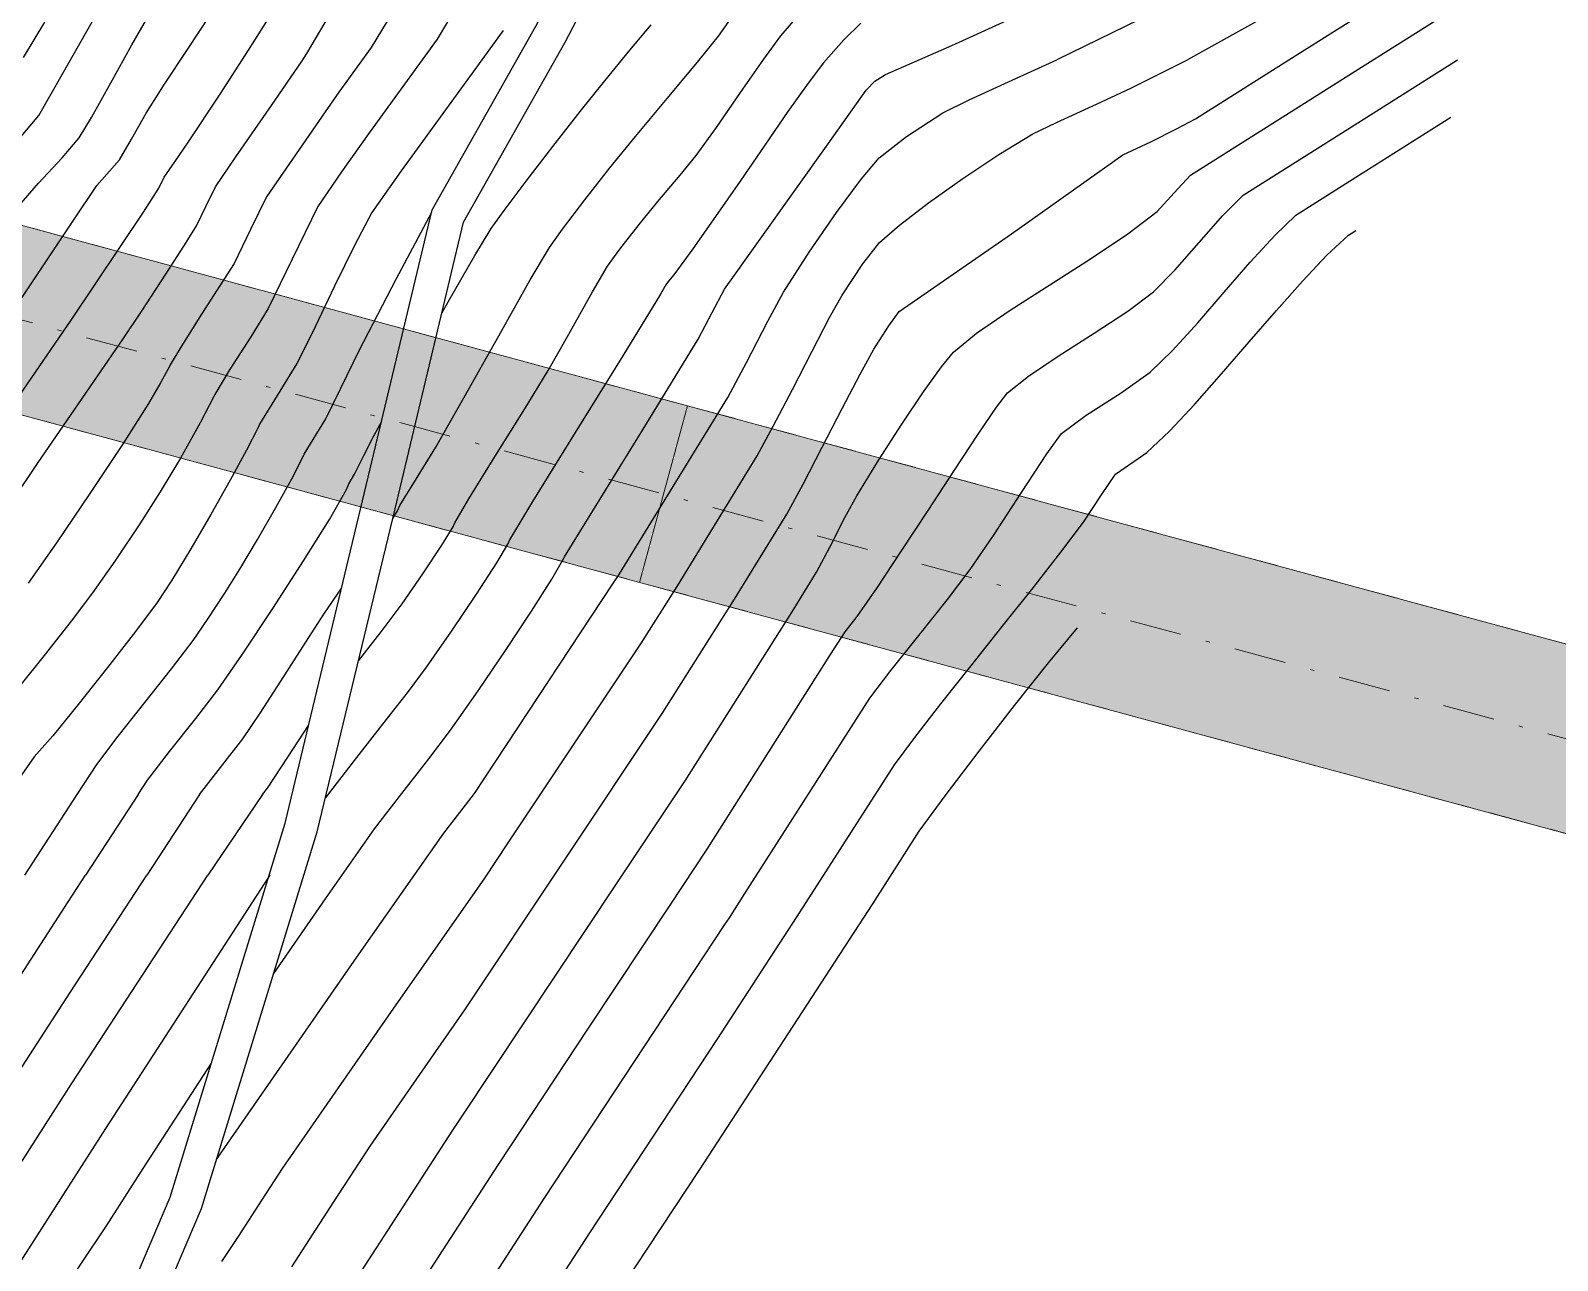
# Model space of a CAD drawing. Header units: millimetres. Extents: x -335 to 64136, y 248 to 109842.
# Drawn here: x -53.04 to -16.34, y 487.27 to 516.83 of the extents above; entities that cross this region are included whole.
import ezdxf

# ---------------------------------------------------------------- set-up
doc = ezdxf.new("R2010")
doc.units = ezdxf.units.MM
doc.header["$MEASUREMENT"] = 0
for name, pattern in [('NASCOSTA', [9.525, 6.35, -3.175]), ('TRATTEGGIATA', [0.75, 0.5, -0.25]), ('TRATTOPUNTO2', [0.5, 0.25, -0.125, 0, -0.125])]:
    doc.linetypes.add(name, pattern=pattern)
doc.layers.add('Colori bordi', color=5, linetype='Continuous', plot=False)
doc.layers.add('no_plot', color=5, linetype='Continuous', plot=False)
for name, color, linetype in [('curve livello 5m', 7, 'Continuous'), ('LIN010TR', 2, 'NASCOSTA'), ('LIN025CO', 7, 'Continuous'), ('Strade', 7, 'Continuous'), ('TRATTCOLO-30', 253, 'Continuous'), ('TRATTCOLO-32', 255, 'Continuous')]:
    doc.layers.add(name, color=color, linetype=linetype)

# ---------------------------------------------------------------- blocks, each defined once
blk = doc.blocks.new('CONTORNO')
at = {"layer": 'Colori bordi', "lineweight": 0, "ltscale": 2}
blk.add_line((-1.864, 76.64), (2.382, 75.488), dxfattribs=at)
at = {"layer": 'Colori bordi', "lineweight": 0, "ltscale": 2, "flags": 128}
blk.add_lwpolyline([(25.446, -93.474), (-6.877, 42.135), (-4.985, 41.623), (-4.907, 41.912), (-5.109, 41.967), (-4.481, 44.283), (-5.968, 44.686), (9.426, 101.471, 0.76503), (-27.561, 123.114), (-31.83, 118.918, 0.278191), (-69.079, 126.141)], format="xyb", dxfattribs=at)
blk.add_lwpolyline([(-28.746, 115.78, -0.121281), (-20.708, 100.164), (-8.908, 50.657), (5.179, 102.622, 0.76503), (-24.477, 119.975)], format="xyb", close=True, dxfattribs=at)

msp = doc.modelspace()

# ---------------------------------------------------------------- hatches: boundary and pattern name
at = {"layer": 'TRATTCOLO-30', "linetype": 'Continuous', "lineweight": 0}
h = msp.add_hatch(color=256, dxfattribs=at)
h.dxf.hatch_style = 1
h.paths.add_polyline_path([(-37.82774, 505.69087), (-37.25211, 507.81423), (-63.23473, 514.85791), (-67.70902, 513.79145)])
h.paths.add_polyline_path([(-38.40336, 503.56751), (-37.82774, 505.69087), (-67.70902, 513.79145), (-71.7563, 512.82677), (-72.26912, 510.93508), (-71.97957, 510.85658), (-71.92462, 511.05927), (-69.60823, 510.43131), (-69.20529, 511.91766)])
h.paths.add_polyline_path([(-12.42074, 496.52383, 0.57322675), (14.91691, 523.36701), (12.67843, 523.22999, -0.5801113), (-11.84511, 498.64719), (-37.82774, 505.69087), (-38.40336, 503.56751)])
h.paths.add_polyline_path([(-11.84511, 498.64719, 0.5801113), (12.67843, 523.22999), (10.42901, 523.09231, -0.58879846), (-11.26949, 500.77055), (-37.25211, 507.81423), (-37.82774, 505.69087)], flags=17)
h.paths.add_polyline_path([(10.42901, 523.09231), (12.67843, 523.22999, 0.12807728), (7.65277, 531.96874), (1.34454, 538.38795, -0.01736414), (-0.37812, 536.80882), (1.888, 534.69617), (6.08362, 530.42673, -0.12150113)])
h.paths.add_polyline_path([(12.67843, 523.22999), (14.91691, 523.36701, 0.13333201), (9.2219, 533.51075), (5.02628, 537.78019), (2.79241, 539.90221, -0.01556613), (1.34454, 538.38795), (7.65277, 531.96874, -0.12807728)])
h.paths.add_polyline_path([(1.28514, 538.4484), (1.34454, 538.38795, 0.01556613), (2.79241, 539.90221), (0.55838, 542.02439, 0.16643137), (-13.06495, 546.62996), (-12.71235, 544.42834, -0.19770368)])
h.paths.add_polyline_path([(-2.64695, 538.924), (-0.37812, 536.80882, 0.01736281), (1.34441, 538.38783, 0.19880472), (-12.71235, 544.42834), (-12.35855, 542.21928, -0.14715619)])
h.paths.add_polyline_path([(-13.6757, 542.21651, -0.01850569), (-12.35855, 542.21928), (-12.71235, 544.42834, 0.01312038), (-13.76171, 544.41483), (-21.0195, 544.13086, -0.03208113), (-21.07468, 541.92702)])
h.paths.add_polyline_path([(-13.76171, 544.41483, -0.01312038), (-12.71235, 544.42834), (-13.06495, 546.62996, 0.00881775), (-13.84773, 546.61315), (-21.24672, 546.32366, -0.03208112), (-21.0195, 544.13086)])

# ---------------------------------------------------------------- linework, layer by layer
at = {"layer": 'curve livello 5m', "color": 2, "flags": 128}
for points in [[(-24.41341, 518.06985), (-28.37125, 516.12962)], [(-54.65279, 503.77992), (-52.87949, 506.42656), (-50.81993, 509.42045), (-50.37644, 510.08359), (-49.79267, 510.97978), (-49.30301, 511.74142), (-49.05435, 512.14001), (-48.8232, 512.61694), (-48.60069, 513.07306), (-48.1121, 513.79502), (-47.25149, 515.03397), (-46.51344, 516.10881), (-46.39905, 516.28485), (-45.85502, 517.20333)], [(-53.21169, 516.18233), (-52.69615, 517.03384)], [(-43.15828, 510.03694), (-43.00414, 510.31046), (-42.36172, 511.42544), (-41.97063, 512.07155), (-41.6576, 512.50897), (-41.12934, 513.21246), (-40.48625, 514.04995), (-39.82874, 514.88935), (-39.23658, 515.62736), (-38.63636, 516.36085), (-38.12348, 516.97437)], [(-48.56928, 489.69539), (-45.19589, 494.5545), (-43.10747, 497.53533), (-42.72088, 498.03684), (-42.36802, 498.49649), (-39.04392, 503.53112), (-38.9087, 503.73437), (-38.88488, 503.77196), (-36.28322, 508.0129), (-35.83333, 508.85768), (-35.32275, 509.85029), (-34.9463, 510.54447), (-34.32846, 511.50245), (-33.66663, 512.46069), (-33.06879, 513.26787), (-32.6429, 513.77266), (-31.98815, 514.2884), (-31.11524, 514.8569), (-30.47549, 515.16799), (-29.33873, 515.68838), (-28.37125, 516.12962)], [(-42.84605, 485.43659), (-40.69746, 488.75345), (-36.59859, 494.9709), (-36.35242, 495.34121), (-36.24333, 495.50519), (-35.87451, 496.08715), (-32.8639, 500.78375), (-32.36114, 501.4485), (-31.69025, 502.29446), (-31.00338, 503.15953), (-30.45268, 503.88164), (-29.89702, 504.69701), (-29.22084, 505.73017), (-28.61192, 506.65534), (-28.258, 507.14677), (-27.66323, 507.58726), (-26.82094, 508.12585), (-26.12414, 508.6215), (-25.58883, 509.14244), (-24.98523, 509.80763), (-24.35029, 510.54117), (-23.72093, 511.26719), (-23.13409, 511.90981), (-22.6267, 512.39313), (-21.17992, 513.30743), (-18.89587, 514.74907)], [(-50.45406, 498.47058), (-50.23087, 498.81243), (-49.70525, 499.49865), (-49.06776, 500.29816), (-48.53891, 500.98819), (-47.94671, 501.84595), (-47.21823, 502.94217), (-46.47925, 504.08493), (-45.85557, 505.08234), (-45.45108, 505.79923), (-45.39498, 505.93942), (-45.25261, 506.16963), (-45.03376, 506.618), (-44.78975, 507.09014), (-44.60005, 507.44682)], [(-50.45406, 498.47058), (-51.7208, 496.53035)], [(-58.08744, 487.49051), (-57.89793, 487.74662), (-57.29172, 488.43702), (-56.5673, 489.22944), (-56.04856, 489.82974), (-54.81236, 491.75269), (-52.13804, 495.89128), (-51.7208, 496.53035)]]:
    msp.add_lwpolyline(points, dxfattribs=at)
at = {"layer": 'LIN010TR', "linetype": 'TRATTOPUNTO2', "lineweight": 0, "ltscale": 5}
msp.add_line((-71.77116, 514.89262), (-11.84514, 498.64716), dxfattribs=at)
at = {"layer": 'LIN025CO', "linetype": 'TRATTEGGIATA', "lineweight": 0, "ltscale": 2}
for p, q in [((-70.37046, 516.79231), (-11.26952, 500.77052)), ((-71.52171, 512.54559), (-12.42077, 496.5238))]:
    msp.add_line(p, q, dxfattribs=at)
at = {"layer": 'no_plot', "flags": 128}
for points in [[(-53.30587, 514.23603), (-52.84332, 514.79054), (-52.84332, 514.79054), (-50.40562, 519.07815)], [(-21.75348, 518.06985), (-25.22946, 516.12962)], [(-22.79629, 516.12962), (-19.72471, 518.06985)], [(-20.9559, 516.01144), (-17.69468, 518.06985)], [(-53.31963, 512.62903), (-52.85217, 513.16523), (-52.28573, 513.77542), (-51.87294, 514.25795), (-51.87294, 514.25795), (-51.58002, 514.74678), (-51.11613, 515.57837), (-50.61044, 516.48884), (-50.19212, 517.21429)], [(-42.79462, 517.42285), (-43.26675, 516.6296), (-44.88207, 514.40502), (-45.56423, 513.4399), (-46.14036, 512.60196), (-46.75403, 511.33983), (-47.33246, 510.15481), (-47.75083, 509.46889), (-48.25762, 508.67851), (-48.61374, 508.08287), (-48.63371, 508.03297), (-48.96365, 507.40484), (-49.4419, 506.55724), (-49.92497, 505.74446), (-50.41711, 504.97696), (-51.01919, 504.07835), (-51.55059, 503.31821), (-52.06495, 502.63551), (-52.71425, 501.80663), (-53.30368, 501.08024)], [(-44.33216, 517.28311), (-44.85346, 516.425), (-45.63443, 515.34947), (-45.96423, 514.88286), (-47.37052, 512.83751), (-47.75313, 512.05325), (-48.15057, 511.23321), (-48.48587, 510.71003), (-48.93145, 510.01859), (-49.42832, 509.22327), (-49.68666, 508.79736), (-49.69458, 508.77756), (-49.91663, 508.36467), (-50.20703, 507.86933), (-50.83337, 506.885), (-51.61504, 505.70183), (-52.41638, 504.52235), (-53.10169, 503.54907)], [(-47.19751, 494.16658), (-45.95014, 495.96331), (-44.7729, 497.6436), (-44.17708, 498.42272), (-43.47113, 499.32674), (-42.94924, 500.01408), (-42.94924, 500.01408), (-42.28348, 500.96457), (-41.6121, 501.95251), (-41.0006, 502.87868), (-40.5145, 503.64384), (-40.21933, 504.14875), (-40.21933, 504.14875), (-40.20686, 504.18032), (-38.25507, 507.35774), (-36.99374, 509.41383), (-36.65714, 510.05429), (-36.35972, 510.6144), (-36.35972, 510.6144), (-33.86703, 514.10788), (-32.95105, 515.40375), (-32.74879, 515.61981), (-32.48701, 515.77443), (-31.79276, 516.07939), (-30.89302, 516.47142), (-30.89302, 516.47142), (-29.04523, 517.31892)], [(-45.16255, 501.68179), (-44.61555, 502.37911), (-44.11167, 503.04927), (-44.11167, 503.04927), (-43.61003, 503.77295), (-43.15586, 504.46082), (-42.88542, 504.90652), (-42.88542, 504.90652), (-42.84728, 505.00303), (-42.50811, 505.57462), (-41.87139, 506.60046), (-41.1612, 507.74155), (-40.60159, 508.65892), (-40.60159, 508.65892), (-40.1029, 509.53288), (-39.53174, 510.5504), (-39.1714, 511.17157), (-39.1714, 511.17157), (-38.87323, 511.57593), (-38.41227, 512.17026), (-38.41227, 512.17026), (-37.95946, 512.72088), (-37.42492, 513.35899), (-37.04207, 513.82838), (-37.04207, 513.82838), (-36.55412, 514.50489), (-35.97296, 515.34717), (-35.4181, 516.1491), (-35.00906, 516.70456), (-35.00906, 516.70456), (-34.44051, 517.36467)], [(-44.33794, 505.10444), (-44.21846, 505.28541), (-44.1675, 505.41439), (-43.79215, 506.02878), (-43.30376, 506.82051), (-43.30376, 506.82051), (-42.62323, 508.00692), (-41.78869, 509.49273), (-41.0285, 510.84269), (-40.57102, 511.62156), (-40.57102, 511.62156), (-40.25262, 512.06098), (-39.71539, 512.76774), (-39.1205, 513.5298), (-39.1205, 513.5298), (-38.50367, 514.2841), (-37.73625, 515.20125), (-37.00643, 516.07475), (-36.50238, 516.69808), (-36.50238, 516.69808), (-36.03806, 517.35497)], [(-55.4199, 504.99713), (-52.06932, 509.86772), (-50.3291, 512.46981), (-49.95814, 513.04682), (-49.83085, 513.30862), (-49.5774, 513.67881), (-49.2452, 514.1604), (-49.2452, 514.1604), (-48.50475, 515.28013), (-47.8003, 516.36424), (-47.34316, 517.0875)], [(-52.01836, 512.25935), (-51.45067, 513.1082), (-50.90255, 513.72536), (-50.61582, 514.22563), (-50.26573, 514.84544), (-50.26573, 514.84544), (-49.82127, 515.54309), (-49.26965, 516.37768), (-48.72147, 517.20733)], [(-33.08267, 517.01276), (-33.48876, 516.61242), (-33.98006, 516.05415), (-34.35018, 515.56658), (-34.83428, 514.88534), (-35.39285, 514.07856), (-35.98639, 513.21437), (-36.57539, 512.3609), (-37.12035, 511.5863), (-37.58175, 510.95868), (-37.70403, 510.81071), (-37.77178, 510.72158), (-37.89942, 510.49734), (-38.8034, 509.01544), (-39.95063, 507.17213), (-40.97918, 505.51501), (-41.52707, 504.59167), (-41.55237, 504.52764), (-41.84319, 504.03804), (-42.33163, 503.28189), (-42.92496, 502.39962), (-43.53045, 501.53168), (-43.96827, 500.94605), (-44.57929, 500.15761), (-45.26219, 499.28399), (-45.91564, 498.44286), (-45.95561, 498.39002)], [(-41.68004, 516.83421), (-44.12972, 513.46056), (-44.83744, 512.45928), (-45.25308, 511.66612), (-45.73316, 510.68511), (-46.28349, 509.54304), (-46.63918, 508.82642), (-47.11464, 508.06167), (-47.54082, 507.36839), (-47.57283, 507.28839), (-47.84879, 506.74925), (-48.24346, 506.02475), (-48.70716, 505.20294), (-49.19019, 504.37186), (-49.6429, 503.61958), (-49.9995, 503.08736), (-50.52324, 502.38723), (-51.19498, 501.51917), (-51.89699, 500.63351), (-52.5115, 499.88057), (-52.95996, 499.37645), (-53.59283, 498.47058)], [(-48.44248, 487.23903), (-48.04274, 487.84699), (-47.4782, 488.72594), (-46.9887, 489.47684), (-46.9887, 489.47684), (-44.44164, 493.14569), (-42.12312, 496.45493), (-41.55781, 497.30534), (-38.37562, 502.08854), (-37.50157, 503.46773), (-35.5727, 506.61196), (-35.1886, 507.32013), (-34.72837, 508.20754), (-34.25621, 509.12712), (-33.83631, 509.93181), (-33.53289, 510.47453), (-33.53289, 510.47453), (-33.0316, 511.22517), (-32.63057, 511.73911), (-32.63057, 511.73911), (-32.15076, 512.15838), (-31.45426, 512.69208), (-30.62943, 513.2775), (-29.76466, 513.8519), (-28.94831, 514.35256), (-28.94831, 514.35256), (-28.37547, 514.62615), (-27.4172, 515.06283), (-26.5935, 515.44678), (-26.5935, 515.44678), (-25.54737, 515.96753), (-25.22946, 516.12962)], [(-46.76002, 487.11223), (-45.75444, 488.67786), (-44.88251, 490.0154), (-44.88251, 490.0154), (-43.68739, 491.73688), (-42.59951, 493.28962), (-40.25646, 496.81431), (-37.84255, 500.4427), (-36.11827, 503.16349), (-34.86218, 505.21103), (-34.47304, 505.92745), (-34.01081, 506.81747), (-33.53382, 507.74567), (-33.10039, 508.57664), (-32.76884, 509.17495), (-32.76884, 509.17495), (-32.41407, 509.73317), (-32.15965, 510.08127), (-32.15965, 510.08127), (-29.46384, 511.94437), (-26.78138, 513.84822), (-26.10859, 514.16085), (-25.4984, 514.46836), (-25.03911, 514.71225), (-22.79629, 516.12962)], [(-46.47379, 484.86885), (-42.89328, 490.39621), (-42.66857, 490.73705), (-38.95511, 496.32328), (-37.30948, 498.79686), (-34.73496, 502.85926), (-34.15166, 503.8101), (-33.82995, 504.41325), (-33.46411, 505.12389), (-33.17955, 505.65087), (-32.64882, 506.51457), (-32.09573, 507.37449), (-31.57594, 508.1478), (-31.14517, 508.75162), (-30.8591, 509.1031), (-30.3041, 509.5601), (-29.49441, 510.11381), (-28.54272, 510.7238), (-27.56178, 511.3496), (-26.66429, 511.95078), (-25.96298, 512.48686), (-25.55363, 512.92987), (-25.15587, 513.35725), (-20.9559, 516.01144), (-20.76866, 516.12962)], [(-44.65992, 485.15272), (-41.79537, 489.57483), (-39.63358, 492.85398), (-37.65377, 495.83224), (-36.7764, 497.15102), (-33.81019, 501.83149), (-33.45678, 502.38281), (-33.17374, 502.74647), (-32.69304, 503.43874), (-32.10425, 504.32326), (-31.46505, 505.29988), (-30.83318, 506.26849), (-30.26633, 507.12895), (-29.82221, 507.78114), (-29.55855, 508.12493), (-29.05589, 508.5279), (-28.31323, 509.02248), (-27.47039, 509.55851), (-26.66723, 510.08581), (-26.04356, 510.55418), (-25.53225, 511.07126), (-24.95196, 511.73552), (-24.3794, 512.38937), (-23.89129, 512.87519), (-21.06791, 514.65944), (-18.73863, 516.12962)], [(-51.92305, 498.47058), (-51.45179, 499.19239), (-50.93815, 499.87065), (-50.29589, 500.67907), (-49.65238, 501.48895), (-49.13503, 502.17161), (-49.13503, 502.17161), (-48.7895, 502.6761), (-48.37381, 503.31034), (-48.01268, 503.88405), (-48.01268, 503.88405), (-47.58557, 504.60227), (-47.14618, 505.36808), (-46.76486, 506.05682), (-46.51196, 506.54381), (-46.51196, 506.54381), (-46.4679, 506.6539), (-45.94589, 507.49802), (-45.58517, 508.23394), (-45.14342, 509.14206), (-45.14342, 509.14206), (-44.24872, 510.87325), (-43.39884, 512.47127)], [(-63.02056, 498.47058), (-62.88448, 498.67122), (-62.0636, 499.59397), (-57.50107, 504.81242), (-56.54453, 505.86939), (-55.83478, 506.65749), (-55.83478, 506.65749), (-53.31871, 510.31498), (-52.01836, 512.25935)], [(-41.03219, 485.72046), (-39.59955, 487.93207), (-36.53827, 492.57564), (-34.61067, 495.5348), (-32.27101, 499.18469), (-31.78562, 499.84025), (-31.15679, 500.6499), (-30.43795, 501.55672), (-29.68257, 502.50375), (-28.94409, 503.43407), (-28.27596, 504.29073), (-27.73163, 505.01681), (-27.2971, 505.66889), (-26.95745, 506.1686), (-26.20472, 506.68882), (-25.65968, 507.20697), (-25.05427, 507.85224), (-24.41005, 508.5803), (-23.74862, 509.34683), (-23.09153, 510.10749), (-22.46037, 510.81797), (-21.87671, 511.43394), (-21.36212, 511.91107), (-21.29192, 511.95543), (-21.18111, 512.02537)], [(-48.98033, 498.47058), (-48.47752, 499.11727), (-47.9428, 499.80477), (-47.9428, 499.80477), (-47.5212, 500.42551), (-47.02248, 501.19711), (-46.49654, 502.02148), (-45.99333, 502.80052), (-45.56277, 503.43614), (-45.56277, 503.43614), (-45.56277, 503.43614)], [(-48.26616, 474.34733), (-48.21789, 474.41709), (-47.44309, 475.56655), (-46.71327, 476.67973), (-46.08607, 477.67223), (-46.08607, 477.67223), (-45.63996, 478.47968), (-44.59198, 479.73239), (-39.21832, 486.00433), (-38.50164, 487.11069), (-36.97023, 489.43364), (-32.79603, 495.84169), (-31.67813, 497.58564), (-31.03501, 498.46724), (-30.24146, 499.51446), (-29.38881, 500.60993), (-28.56842, 501.63627), (-27.87166, 502.47611)], [(-47.46393, 498.47058), (-47.34669, 498.62135), (-46.8563, 499.36917), (-46.36011, 500.12663)], [(-53.17949, 496.53035), (-51.92305, 498.47058)], [(-48.98033, 498.47058), (-50.25182, 496.53035)], [(-47.46393, 498.47058), (-48.78283, 496.53035)], [(-56.74835, 486.85006), (-56.29415, 487.35946), (-55.88584, 487.82159), (-55.88584, 487.82159), (-53.50077, 491.53169), (-52.09149, 493.71258), (-50.25182, 496.53035)], [(-55.47536, 486.18696), (-53.79903, 488.80647), (-52.18917, 491.31069), (-52.04494, 491.53388), (-48.78283, 496.53035)], [(-47.28878, 496.53035), (-47.32519, 496.47792), (-51.23898, 490.43621), (-53.34642, 487.14304)], [(-52.48416, 486.20461), (-51.21747, 488.09912), (-51.21747, 488.09912), (-50.33529, 489.47765), (-48.69696, 492.00673)]]:
    msp.add_lwpolyline(points, dxfattribs=at)
at = {"layer": 'Strade', "color": 2, "linetype": 'Continuous', "flags": 128}
for points in [[(-53.23263, 480.46149), (-49.68463, 488.78749), (-46.92463, 497.78349), (-45.05963, 505.52449), (-43.38563, 512.52649), (-40.89463, 516.93549), (-39.57063, 519.47549), (-37.97463, 522.66949), (-35.65563, 524.95949), (-32.45563, 525.75949), (-27.14163, 530.40549), (-21.69763, 537.23748), (-17.79163, 544.31349), (-15.88663, 550.56849), (-14.46463, 555.17649), (-7.14863, 560.36349), (0.58037, 568.80149), (8.02737, 580.36749), (12.57136, 586.97249), (17.91936, 594.19049), (20.36236, 599.17749)], [(-52.51528, 480.10419), (-48.93217, 488.51259), (-46.15263, 497.57228), (-44.28172, 505.33779), (-42.63374, 512.23098), (-40.19147, 516.55372), (-38.85806, 519.11177), (-37.31823, 522.19336), (-35.24926, 524.23646), (-32.07437, 525.03018), (-26.56086, 529.85062), (-21.02989, 536.79175), (-17.05076, 544.00024), (-15.12177, 550.334), (-13.78031, 554.681), (-6.61633, 559.76022), (1.2162, 568.31125), (8.69338, 579.92413), (13.2225, 586.5075), (18.60565, 593.77293), (21.08079, 598.82555)]]:
    msp.add_lwpolyline(points, dxfattribs=at)

# ---------------------------------------------------------------- block references
at = {"layer": 'TRATTCOLO-32', "linetype": 'Continuous', "lineweight": 0, "rotation": 270}
msp.add_blockref('CONTORNO', (-113.89167, 505.94994), dxfattribs=at)

doc.saveas('drawing.dxf')
